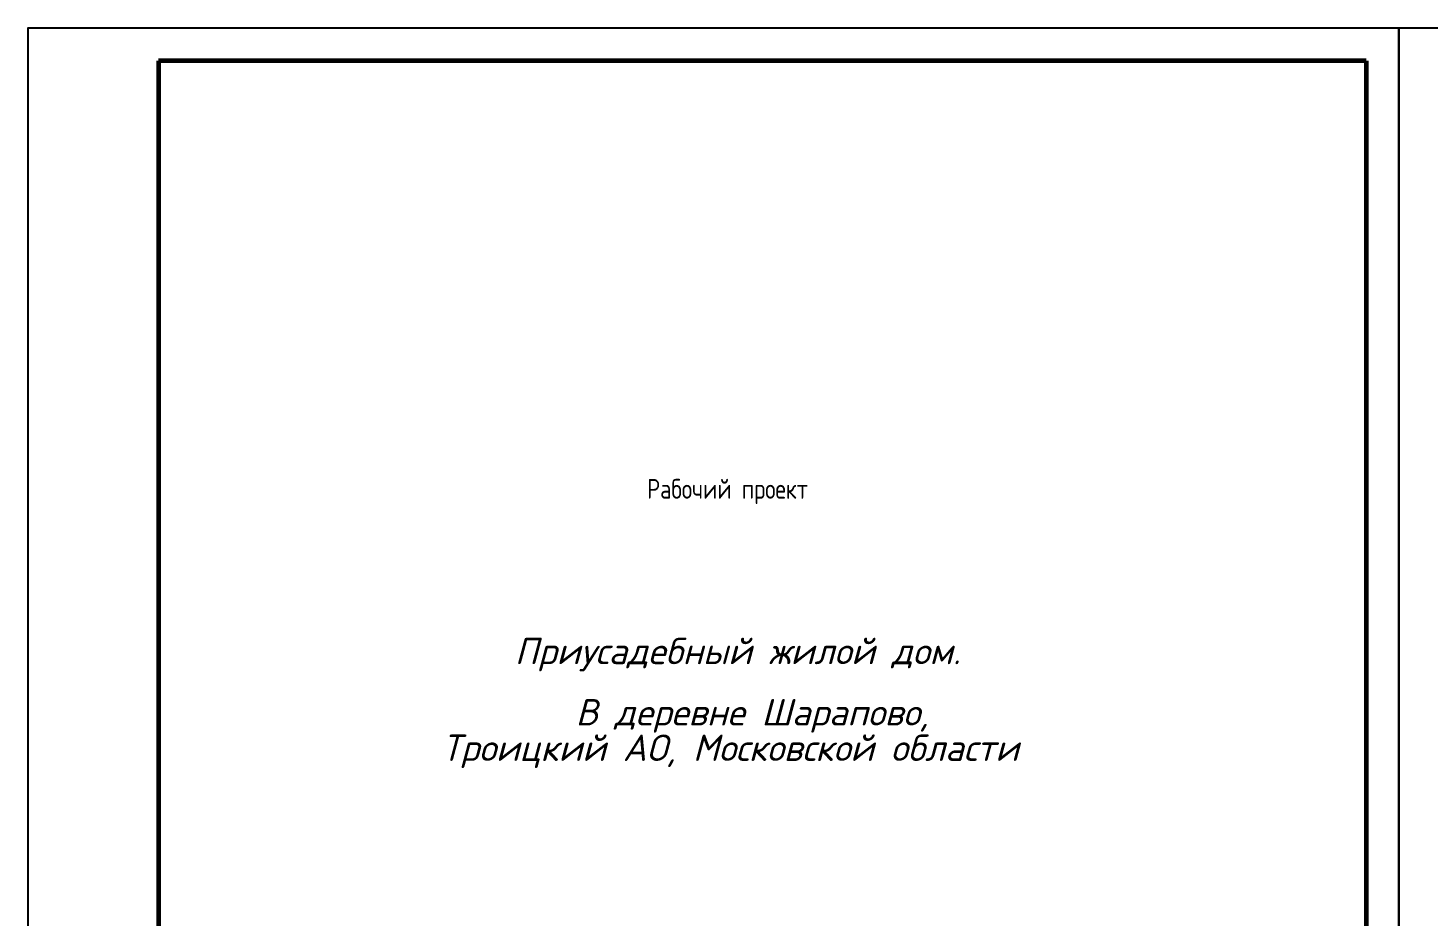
# Model space of a CAD drawing. Extents: x -12289450 to -10763036, y -7834513 to -6150123.
# Drawn here: x -11267018 to -11245784, y -7656040 to -7642561 of the extents above; entities that cross this region are included whole.
import ezdxf

# ---------------------------------------------------------------- set-up
doc = ezdxf.new("R2010")
doc.units = 0
doc.header["$LTSCALE"] = 25
doc.layers.add('Annotation - Text', color=7, linetype='Continuous')
doc.styles.add('gismo', font='isocpeui.ttf')
doc.styles.add('GOST 2.304', font='cs_gost2304.shx')

msp = doc.modelspace()

# ---------------------------------------------------------------- linework, layer by layer
at = {"linetype": 'Continuous', "lineweight": 60, "ltscale": 75}
for p, q in [((-11246723.5, -7643061.3), (-11265038.5, -7643061.3)), ((-11265038.5, -7643061.3), (-11265038.5, -7671766.3)), ((-11246723.5, -7643061.3), (-11246723.5, -7671766.3))]:
    msp.add_line(p, q, dxfattribs=at)
at = {"linetype": 'Continuous', "lineweight": 25, "ltscale": 75}
for points in [[(-11267018.5, -7642561.3), (-11267018.5, -7672261.3)], [(-11246228.5, -7642561.3), (-11246228.5, -7672261.3)]]:
    msp.add_lwpolyline(points, dxfattribs=at)
at = {"color": 0, "linetype": 'Continuous', "ltscale": 5}
msp.add_lwpolyline([(-11267018.5, -7672261.3), (-11246228.5, -7672261.3), (-11246228.5, -7642561.3), (-11267018.5, -7642561.3)], close=True, dxfattribs=at)
msp.add_lwpolyline([(-11267018.5, -7672261.3), (-11246228.5, -7672261.3), (-11246228.5, -7642561.3), (-11267018.5, -7642561.3)], close=True, dxfattribs=at)
at = {"linetype": 'Continuous', "lineweight": 25, "ltscale": 75, "extrusion": (0, 1, 0), "elevation": -7642561.3}
msp.add_lwpolyline([(11204228.5, 0), (11246228.5, 0)], dxfattribs=at)

# ---------------------------------------------------------------- texts
at = {"linetype": 'Continuous', "lineweight": 25, "ltscale": 10, "insert": (-11257629.2, -7649398.5), "char_height": 300, "width": 6889.569, "attachment_point": 1, "style": 'GOST 2.304'}
msp.add_mtext('Рабочий проект', dxfattribs=at)
at = {"layer": 'Annotation - Text', "color": 0, "lineweight": 40, "style": 'gismo'}
for s, p in [('Приусадебный жилой дом.', (-11259636, -7652207.1)), ('В деревне Шарапово, ', (-11258712, -7653136.5)), ('Троицкий АО, Московской области ', (-11260741.2, -7653674.3))]:
    msp.add_text(s, height=400, dxfattribs=at).set_placement(p)

doc.saveas('drawing.dxf')
